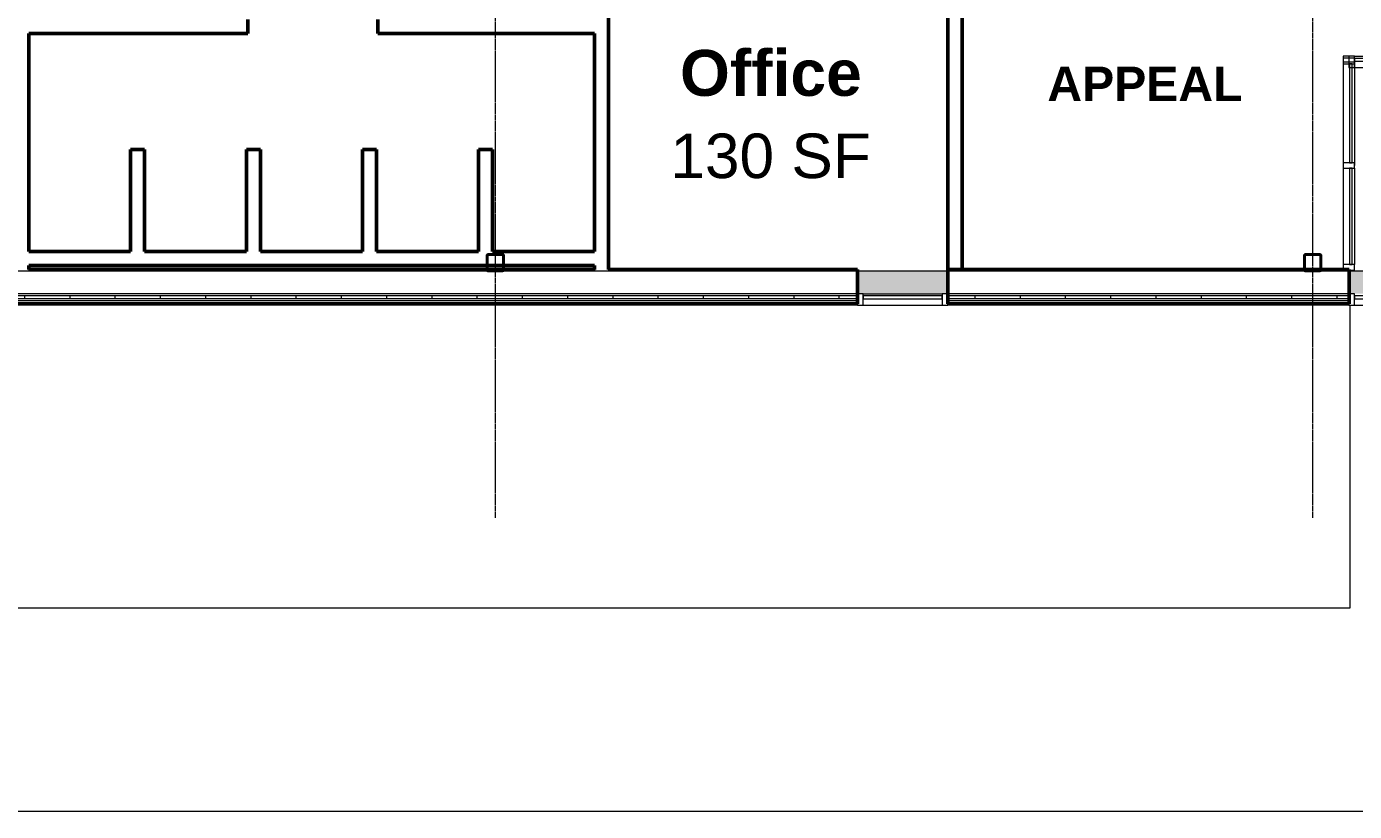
# Model space of a CAD drawing. Header units: inches. Extents: x 21836 to 26424, y -23174 to -20350.
# Drawn here: x 25520.6 to 25990.1, y -22952.1 to -22674.6 of the extents above; entities that cross this region are included whole.
import ezdxf

# ---------------------------------------------------------------- set-up
doc = ezdxf.new("R2010")
doc.units = ezdxf.units.IN
doc.header["$MEASUREMENT"] = 0
doc.linetypes.add('Grid Line 1_2_', pattern=[0.875, 0.5, -0.125, 0.125, -0.125])
for name, color, linetype, lineweight in [('A-DETL', 90, 'Continuous', 9), ('A-GLAZ-CURT', 52, 'Continuous', 9), ('A-GLAZ-CWMG', 51, 'Continuous', 9), ('A-WALL', 113, 'Continuous', 13), ('A-WALL-PATT', 111, 'Continuous', 50), ('G-ANNO-TEXT', 231, 'Continuous', 9), ('I-WALL', 2, 'Continuous', 13), ('L-SITE-WALL', 31, 'Continuous', 13), ('M-AREA-IDEN', 171, 'Continuous', 9), ('S-BEAM', 12, 'Continuous', 9), ('S-COLS', 52, 'Continuous', 9), ('S-GRID', 1, 'Continuous', 9)]:
    doc.layers.add(name, color=color, linetype=linetype, lineweight=lineweight)
doc.styles.add('Arial_2', font='arial.ttf', dxfattribs={"height": 15.736527})
doc.styles.add('Arial_B', font='arialbd.ttf', dxfattribs={"height": 12.177074})
doc.styles.add('Arial_B_1', font='arialbd.ttf', dxfattribs={"height": 16.236099})
pattern_1 = [(0, (0, 0), (0, 16), []), (90, (0, 0), (-16, 1e-15), [])]

# ---------------------------------------------------------------- blocks, each defined once
blk = doc.blocks.new('HSS-Hollow Structural Section-Column - HSS6X6X1_4-V9-First Floor Plan')
at = {"layer": 'S-COLS', "lineweight": 30}
for p, q in [((-3, 2.534), (-3, -2.534)), ((-2.767, -2.534), (-2.767, 2.534)), ((2.534, 3), (-2.534, 3)), ((-2.534, 2.767), (2.534, 2.767)), ((2.767, 2.534), (2.767, -2.534)), ((3, -2.534), (3, 2.534)), ((2.534, -2.767), (-2.534, -2.767)), ((-2.534, -3), (2.534, -3))]:
    blk.add_line(p, q, dxfattribs=at)
for centre, radius, start, end in [((-2.534, 2.534), 0.466, 90, 180), ((-2.534, 2.534), 0.233, 90, 180), ((2.534, 2.534), 0.466, 360, 90), ((2.534, 2.534), 0.233, 0, 90), ((-2.534, -2.534), 0.466, 180, 270), ((-2.534, -2.534), 0.233, 180, 270), ((2.534, -2.534), 0.466, 270, 360), ((2.534, -2.534), 0.233, 270, 360)]:
    blk.add_arc(centre, radius, start, end, dxfattribs=at)
blk = doc.blocks.new('HSS-Hollow Structural Section-Column - HSS6X6X1_4-V10-First Floor Plan')
at = {"layer": 'S-COLS'}
h = blk.add_hatch(dxfattribs=at)
h.set_pattern_fill('FP_8', color=256, style=0, pattern_type=2)
h.set_pattern_definition([(225, (25975.39, -22758.053), (12.6713535, -12.6713535), []), (225, (25975.39, -22777.253), (12.6713535, -12.6713535), [])])
h.paths.add_polyline_path([(-2.53, 3), (-2.86, 2.86), (-3, 2.53), (-3, -2.53), (-2.86, -2.86), (-2.53, -3), (2.53, -3), (2.86, -2.86), (3, -2.53), (3, 2.53), (2.86, 2.86), (2.53, 3)], flags=0)
h.paths.add_polyline_path([(-2.53, 2.77), (2.53, 2.77), (2.7, 2.7), (2.77, 2.53), (2.77, -2.53), (2.7, -2.7), (2.53, -2.77), (-2.53, -2.77), (-2.7, -2.7), (-2.77, -2.53), (-2.77, 2.53), (-2.7, 2.7)], flags=0)
at = {"layer": 'S-COLS', "lineweight": 30}
for p, q in [((-3, 2.53), (-3, -2.53)), ((-2.77, -2.53), (-2.77, 2.53)), ((2.53, 3), (-2.53, 3)), ((-2.53, 2.77), (2.53, 2.77)), ((2.77, 2.53), (2.77, -2.53)), ((3, -2.53), (3, 2.53)), ((2.53, -2.77), (-2.53, -2.77)), ((-2.53, -3), (2.53, -3))]:
    blk.add_line(p, q, dxfattribs=at)
for centre, radius, start, end in [((-2.53, 2.53), 0.466, 90, 180), ((-2.53, 2.53), 0.233, 90, 180), ((2.53, 2.53), 0.466, 360, 90), ((2.53, 2.53), 0.233, 0, 90), ((-2.53, -2.53), 0.466, 180, 270), ((-2.53, -2.53), 0.233, 180, 270), ((2.53, -2.53), 0.466, 270, 360), ((2.53, -2.53), 0.233, 270, 360)]:
    blk.add_arc(centre, radius, start, end, dxfattribs=at)
blk = doc.blocks.new('Girt_C - 8_D-707918-First Floor Plan')
at = {"layer": 'S-BEAM'}
h = blk.add_hatch(color=256, dxfattribs=at)
h.paths.add_polyline_path([(26266.27, -22761.24), (26266.27, -22761.05), (25988.26, -22761.09), (25988.26, -22761.24), (26260.19, -22761.24)], flags=0)
h.paths.add_polyline_path([(25846.39, -22761.24), (25846.39, -22761.05), (25814.39, -22761.1), (25814.39, -22761.24)], flags=0)
h.paths.add_polyline_path([(24973.89, -22761.24), (24973.89, -22761.05), (24630.89, -22761.08), (24630.89, -22761.24), (24843.31, -22761.24)], flags=0)
h.paths.add_polyline_path([(25046.89, -22761.24), (25046.89, -22761.05), (24978.89, -22761.08), (24978.89, -22761.24), (24981.55, -22761.24)], flags=0)
h = blk.add_hatch(color=256, dxfattribs=at)
h.paths.add_polyline_path([(26225.64, -22768.87), (26266.27, -22768.87), (26266.27, -22761.24), (25988.26, -22761.24), (25988.26, -22768.87), (26087.4, -22768.87)], flags=0)
h.paths.add_polyline_path([(25846.39, -22768.87), (25846.39, -22761.24), (25814.39, -22761.24), (25814.39, -22768.87)], flags=0)
h.paths.add_polyline_path([(25046.89, -22768.87), (25046.89, -22761.24), (24978.89, -22761.24), (24978.89, -22768.87), (24981.55, -22768.87)], flags=0)
h.paths.add_polyline_path([(24973.89, -22768.87), (24973.89, -22761.24), (24630.89, -22761.24), (24630.89, -22768.87), (24843.31, -22768.87)], flags=0)
h = blk.add_hatch(color=256, dxfattribs=at)
h.paths.add_polyline_path([(26212.59, -22769.05), (26266.27, -22769.03), (26266.27, -22768.87), (25988.26, -22768.88), (25988.26, -22769.05), (26182.74, -22769.05)], flags=0)
h.paths.add_polyline_path([(25844.39, -22769.05), (25846.39, -22769.03), (25846.39, -22768.87), (25814.39, -22768.89), (25814.39, -22769.05), (25816.39, -22769.05)], flags=0)
h.paths.add_polyline_path([(24978.89, -22769.05), (25046.89, -22769.01), (25046.89, -22768.87), (24978.89, -22768.87), (24978.89, -22769.05)], flags=0)
h.paths.add_polyline_path([(24973.89, -22769.05), (24973.89, -22768.87), (24630.89, -22768.87), (24630.89, -22769.05), (24843.31, -22769.05)], flags=0)
for p, q in [((25846.39, -22761.05), (25814.39, -22761.05)), ((26261.86, -22761.05), (25988.26, -22761.05)), ((25816.39, -22769.05), (25844.39, -22769.05))]:
    blk.add_line(p, q, dxfattribs=at)
blk = doc.blocks.new('System Panel - Glazed-706159-First Floor Plan')
at = {"layer": 'A-GLAZ-CURT', "lineweight": 13}
for p, q in [((14, -0.25), (-14, -0.25)), ((-14, -0.25), (-14, -1.25)), ((-14, -1.25), (14, -1.25)), ((14, -1.25), (14, -0.25))]:
    blk.add_line(p, q, dxfattribs=at)
at = {"layer": 'A-GLAZ-CURT'}
for p, q in [((-14, -1.25), (-14, -0.25)), ((14, -0.25), (-14, -0.25)), ((-14, -1.25), (14, -1.25)), ((14, -0.25), (14, -1.25))]:
    blk.add_line(p, q, dxfattribs=at)
blk = doc.blocks.new('Rectangular Mullion - Rectangular Mullion 1-592574-First Floor Plan')
at = {"layer": 'A-GLAZ-CWMG', "lineweight": 20}
for p, q in [((-2, 2), (0, 2)), ((-2, -2), (-2, 2)), ((0, 2), (0, -2)), ((0, -2), (-2, -2))]:
    blk.add_line(p, q, dxfattribs=at)
blk = doc.blocks.new('Rectangular Mullion - Rectangular Mullion 1-706120-First Floor Plan')
at = {"layer": 'A-GLAZ-CWMG'}
blk.add_line((25816.39, -22773.05), (25844.39, -22773.05), dxfattribs=at)
blk = doc.blocks.new('System Panel - Glazed-608322-First Floor Plan')
at = {"layer": 'A-GLAZ-CURT', "lineweight": 13}
for p, q in [((9.53, -0.25), (-9.53, -0.25)), ((-9.53, -0.25), (-9.53, -1.25)), ((-9.53, -1.25), (9.53, -1.25)), ((9.53, -1.25), (9.53, -0.25))]:
    blk.add_line(p, q, dxfattribs=at)
at = {"layer": 'A-GLAZ-CURT'}
for p, q in [((-9.53, -1.25), (-9.53, -0.25)), ((9.53, -0.25), (-9.53, -0.25)), ((-9.53, -1.25), (9.53, -1.25)), ((9.53, -0.25), (9.53, -1.25))]:
    blk.add_line(p, q, dxfattribs=at)
blk = doc.blocks.new('Rectangular Mullion - Rectangular Mullion 1-601636-First Floor Plan')
at = {"layer": 'A-GLAZ-CWMG'}
blk.add_line((25990.14, -22773.05), (26009.2, -22773.05), dxfattribs=at)
blk = doc.blocks.new('System Panel - Glazed-V32-First Floor Plan')
at = {"layer": 'A-GLAZ-CURT', "lineweight": 13}
for p, q in [((9.53, -0.25), (-9.53, -0.25)), ((-9.53, -0.25), (-9.53, -1.25)), ((-9.53, -1.25), (9.53, -1.25)), ((9.53, -1.25), (9.53, -0.25))]:
    blk.add_line(p, q, dxfattribs=at)
at = {"layer": 'A-GLAZ-CURT'}
for p, q in [((-9.53, -1.25), (-9.53, -0.25)), ((9.53, -0.25), (-9.53, -0.25)), ((-9.53, -1.25), (9.53, -1.25)), ((9.53, -0.25), (9.53, -1.25))]:
    blk.add_line(p, q, dxfattribs=at)
blk = doc.blocks.new('Rectangular Mullion - Rectangular Mullion 1-V33-First Floor Plan')
at = {"layer": 'A-GLAZ-CWMG'}
for p, q in [((25990.14, -22685.05), (26009.2, -22685.05)), ((25990.14, -22689.05), (26009.2, -22689.05))]:
    blk.add_line(p, q, dxfattribs=at)
blk = doc.blocks.new('System Panel - Glazed-675465-First Floor Plan')
at = {"layer": 'A-GLAZ-CURT', "lineweight": 13}
for p, q in [((17, -0.25), (-17, -0.25)), ((-17, -0.25), (-17, -1.25)), ((-17, -1.25), (17, -1.25)), ((17, -1.25), (17, -0.25))]:
    blk.add_line(p, q, dxfattribs=at)
at = {"layer": 'A-GLAZ-CURT'}
for p, q in [((-17, -1.25), (-17, -0.25)), ((17, -0.25), (-17, -0.25)), ((-17, -1.25), (17, -1.25)), ((17, -0.25), (17, -1.25))]:
    blk.add_line(p, q, dxfattribs=at)
blk = doc.blocks.new('System Panel - Glazed-675521-First Floor Plan')
at = {"layer": 'A-GLAZ-CURT', "lineweight": 13}
for p, q in [((17.5, -0.25), (-17.5, -0.25)), ((-17.5, -0.25), (-17.5, -1.25)), ((-17.5, -1.25), (17.5, -1.25)), ((17.5, -1.25), (17.5, -0.25))]:
    blk.add_line(p, q, dxfattribs=at)
at = {"layer": 'A-GLAZ-CURT'}
for p, q in [((-17.5, -1.25), (-17.5, -0.25)), ((16.125, -0.25), (-17.5, -0.25)), ((-17.5, -1.25), (16.125, -1.25))]:
    blk.add_line(p, q, dxfattribs=at)
blk = doc.blocks.new('Rectangular Mullion - Rectangular Mullion 1-V34-First Floor Plan')
at = {"layer": 'A-GLAZ-CWMG'}
for p, q in [((25986.14, -22724.68), (25986.14, -22758.68)), ((25990.14, -22724.68), (25990.14, -22758.68))]:
    blk.add_line(p, q, dxfattribs=at)
blk = doc.blocks.new('Rectangular Mullion - Rectangular Mullion 1-V35-First Floor Plan')
at = {"layer": 'A-GLAZ-CWMG'}
for p, q in [((25986.14, -22687.68), (25986.14, -22722.68)), ((25990.14, -22686.68), (25990.14, -22686.8)), ((25990.14, -22686.8), (25990.14, -22687.05)), ((25990.14, -22687.05), (25990.14, -22687.68)), ((25990.14, -22687.68), (25990.14, -22689.05)), ((25990.14, -22689.05), (25990.14, -22722.68)), ((25990.14, -22722.68), (25990.14, -22723.68))]:
    blk.add_line(p, q, dxfattribs=at)
blk = doc.blocks.new('Rectangular Mullion - Rectangular Mullion 1-675467-First Floor Plan')
at = {"layer": 'A-GLAZ-CWMG', "lineweight": 20}
for p, q in [((-2, 2), (0, 2)), ((-2, -2), (-2, 2)), ((0, 2), (0, -2)), ((0, -2), (-2, -2))]:
    blk.add_line(p, q, dxfattribs=at)
blk = doc.blocks.new('Rectangular Mullion - Rectangular Mullion 1-675468-First Floor Plan')
at = {"layer": 'A-GLAZ-CWMG', "lineweight": 20}
for p, q in [((0, 2), (-2, 2)), ((-2, 2), (-2, -2)), ((0, -2), (0, 2)), ((-2, -2), (0, -2))]:
    blk.add_line(p, q, dxfattribs=at)
blk = doc.blocks.new('Rectangular Mullion - Rectangular Mullion 1-675464-First Floor Plan')
at = {"layer": 'A-GLAZ-CWMG', "lineweight": 20}
for p, q in [((-1, 2), (1, 2)), ((-1, -2), (-1, 2)), ((1, 2), (1, -2)), ((1, -2), (-1, -2))]:
    blk.add_line(p, q, dxfattribs=at)
blk = doc.blocks.new('Rectangular Mullion - Rectangular Mullion 1-706162-First Floor Plan')
at = {"layer": 'A-GLAZ-CWMG', "lineweight": 20}
for p, q in [((0, 2), (-2, 2)), ((-2, 2), (-2, -2)), ((0, -2), (0, 2)), ((-2, -2), (0, -2))]:
    blk.add_line(p, q, dxfattribs=at)

msp = doc.modelspace()

# ---------------------------------------------------------------- hatches: boundary and pattern name
at = {"layer": 'A-WALL-PATT', "lineweight": 9}
h = msp.add_hatch(dxfattribs=at)
h.set_pattern_fill('FP_10', color=256, style=0, pattern_type=2)
h.set_pattern_definition(pattern_1)
h.paths.add_polyline_path([(25327.13, -22770.8), (25671.89, -22770.8), (25671.89, -22769.8), (25046.89, -22769.8), (25046.89, -22770.8), (25258.01, -22770.8)], flags=0)
h = msp.add_hatch(dxfattribs=at)
h.set_pattern_fill('FP_10', color=256, style=0, pattern_type=2)
h.set_pattern_definition(pattern_1)
h.paths.add_polyline_path([(25814.39, -22770.8), (25814.39, -22769.8), (25671.89, -22769.8), (25671.89, -22770.8), (25810.94, -22770.8)], flags=0)
h.paths.add_polyline_path([(25988.26, -22770.8), (25988.26, -22769.8), (25846.39, -22769.8), (25846.39, -22770.8), (25949.17, -22770.8)], flags=0)

# ---------------------------------------------------------------- linework, layer by layer
at = {"layer": 'A-DETL'}
for p, q in [((25988.68, -22880.07), (25988.68, -22773.05)), ((24661.39, -22880.07), (25988.68, -22880.07)), ((26277.87, -22952.07), (21940.44, -22952.07))]:
    msp.add_line(p, q, dxfattribs=at)
at = {"layer": 'A-WALL'}
for p, q in [((25683.86, -22761.05), (25399.92, -22761.05)), ((25521.39, -22760.43), (25521.39, -22761.05)), ((25814.39, -22761.05), (25688.92, -22761.05)), ((25721.39, -22760.43), (25721.39, -22761.05)), ((25726.39, -22760.43), (25726.39, -22761.05)), ((25972.86, -22761.05), (25846.39, -22761.05)), ((25988.26, -22761.05), (25977.92, -22761.05)), ((25814.39, -22769.05), (25046.89, -22769.05)), ((25814.39, -22769.8), (25046.89, -22769.8)), ((25988.26, -22769.05), (25846.39, -22769.05)), ((25988.26, -22769.8), (25846.39, -22769.8)), ((25814.39, -22770.8), (25046.89, -22770.8)), ((25814.39, -22771.55), (25046.89, -22771.55)), ((25988.26, -22770.8), (25846.39, -22770.8)), ((25988.26, -22771.55), (25846.39, -22771.55))]:
    msp.add_line(p, q, dxfattribs=at)
at = {"layer": 'I-WALL', "lineweight": 50}
for p, q in [((25851.39, -22760.43), (25851.39, -22602.66)), ((25726.39, -22760.43), (25726.39, -22607.66)), ((25846.39, -22607.66), (25846.39, -22760.43)), ((25598.89, -22677.05), (25598.89, -22672.05)), ((25644.89, -22672.05), (25644.89, -22677.05)), ((25521.39, -22754.05), (25521.39, -22677.05)), ((25521.39, -22677.05), (25598.89, -22677.05)), ((25644.89, -22677.05), (25721.39, -22677.05)), ((25721.39, -22677.05), (25721.39, -22754.05)), ((25562.39, -22718.05), (25557.39, -22718.05)), ((25557.39, -22718.05), (25557.39, -22754.05)), ((25562.39, -22754.05), (25562.39, -22718.05)), ((25603.39, -22718.05), (25598.39, -22718.05)), ((25598.39, -22718.05), (25598.39, -22754.05)), ((25603.39, -22754.05), (25603.39, -22718.05)), ((25644.39, -22718.05), (25639.39, -22718.05)), ((25639.39, -22718.05), (25639.39, -22754.05)), ((25644.39, -22754.05), (25644.39, -22718.05)), ((25685.39, -22718.05), (25680.39, -22718.05)), ((25680.39, -22718.05), (25680.39, -22754.05)), ((25685.39, -22754.05), (25685.39, -22718.05)), ((25557.39, -22754.05), (25521.39, -22754.05)), ((25598.39, -22754.05), (25562.39, -22754.05)), ((25639.39, -22754.05), (25603.39, -22754.05)), ((25680.39, -22754.05), (25644.39, -22754.05)), ((25721.39, -22754.05), (25685.39, -22754.05)), ((25521.39, -22760.43), (25521.39, -22759.05)), ((25521.39, -22759.05), (25683.39, -22759.05)), ((25683.62, -22759.05), (25689.16, -22759.05)), ((25689.39, -22759.05), (25721.39, -22759.05)), ((25721.39, -22759.05), (25721.39, -22760.43))]:
    msp.add_line(p, q, dxfattribs=at)
at = {"layer": 'L-SITE-WALL', "lineweight": 50}
for p, q in [((25683.39, -22760.43), (25521.39, -22760.43)), ((25689.16, -22760.43), (25683.62, -22760.43)), ((25721.39, -22760.43), (25689.39, -22760.43)), ((25814.39, -22760.43), (25726.39, -22760.43)), ((25814.39, -22772.55), (25814.39, -22760.43)), ((25972.39, -22760.43), (25846.39, -22760.43)), ((25846.39, -22760.43), (25846.39, -22772.55)), ((25978.16, -22760.43), (25972.62, -22760.43)), ((25988.26, -22760.43), (25978.39, -22760.43)), ((25988.26, -22772.55), (25988.26, -22760.43)), ((25046.89, -22772.55), (25814.39, -22772.55)), ((25846.39, -22772.55), (25988.26, -22772.55))]:
    msp.add_line(p, q, dxfattribs=at)
at = {"layer": 'S-GRID', "linetype": 'Grid Line 1_2_'}
for p, q in [((25686.39, -22848.21), (25686.39, -20426.1)), ((25975.39, -22848.21), (25975.39, -20426.1))]:
    msp.add_line(p, q, dxfattribs=at)

# ---------------------------------------------------------------- block references
at = {"layer": 'A-GLAZ-CURT'}
for name, p, rotation in [('System Panel - Glazed-V32-First Floor Plan', (25999.67, -22687.05), 180), ('System Panel - Glazed-675521-First Floor Plan', (25988.14, -22705.18), 90), ('System Panel - Glazed-675465-First Floor Plan', (25988.14, -22741.68), 90), ('System Panel - Glazed-706159-First Floor Plan', (25830.39, -22771.05), 180), ('System Panel - Glazed-608322-First Floor Plan', (25999.67, -22771.05), 180)]:
    msp.add_blockref(name, p, dxfattribs=dict(at, rotation=rotation))
at = {"layer": 'A-GLAZ-CWMG', "extrusion": (0, 0, -1), "rotation": 90}
for name, p in [('Rectangular Mullion - Rectangular Mullion 1-675467-First Floor Plan', (-25988.14, -22685.05)), ('Rectangular Mullion - Rectangular Mullion 1-675464-First Floor Plan', (-25988.14, -22686.68)), ('Rectangular Mullion - Rectangular Mullion 1-675464-First Floor Plan', (-25988.14, -22723.68))]:
    msp.add_blockref(name, p, dxfattribs=at)
at = {"layer": 'A-GLAZ-CWMG', "extrusion": (0, 0, -1)}
for p in [(-25988.14, -22687.05), (-25814.39, -22771.05), (-25988.14, -22771.05)]:
    msp.add_blockref('Rectangular Mullion - Rectangular Mullion 1-592574-First Floor Plan', p, dxfattribs=at)
at = {"layer": 'A-GLAZ-CWMG'}
for name, p in [('Rectangular Mullion - Rectangular Mullion 1-V33-First Floor Plan', (0, 0)), ('Rectangular Mullion - Rectangular Mullion 1-V35-First Floor Plan', (0, 0)), ('Rectangular Mullion - Rectangular Mullion 1-V34-First Floor Plan', (0, 0)), ('Rectangular Mullion - Rectangular Mullion 1-706162-First Floor Plan', (25846.39, -22771.05)), ('Rectangular Mullion - Rectangular Mullion 1-706120-First Floor Plan', (0, 0)), ('Rectangular Mullion - Rectangular Mullion 1-601636-First Floor Plan', (0, 0))]:
    msp.add_blockref(name, p, dxfattribs=at)
at = {"layer": 'A-GLAZ-CWMG', "rotation": 270}
msp.add_blockref('Rectangular Mullion - Rectangular Mullion 1-675468-First Floor Plan', (25988.14, -22760.68), dxfattribs=at)
at = {"layer": 'S-BEAM'}
msp.add_blockref('Girt_C - 8_D-707918-First Floor Plan', (0, 0), dxfattribs=at)
at = {"layer": 'S-COLS', "rotation": 180}
for name, p in [('HSS-Hollow Structural Section-Column - HSS6X6X1_4-V9-First Floor Plan', (25686.39, -22758.05)), ('HSS-Hollow Structural Section-Column - HSS6X6X1_4-V10-First Floor Plan', (25975.39, -22758.05))]:
    msp.add_blockref(name, p, dxfattribs=at)

# ---------------------------------------------------------------- texts
at = {"layer": 'G-ANNO-TEXT', "color": 7, "insert": (25916.06, -22688.73), "char_height": 12.177, "width": 79.056, "attachment_point": 2, "line_spacing_factor": 0.938532, "style": 'Arial_B', "bg_fill": 3, "box_fill_scale": 1.25, "bg_fill_color": 0, "bg_fill_transparency": 0}
msp.add_mtext('APPEAL', dxfattribs=at)
at = {"layer": 'M-AREA-IDEN', "attachment_point": 2, "line_spacing_factor": 0.938532}
for s, insert, char_height, width, style in [('Office', (25783.81, -22682.82), 16.236, 74.688, 'Arial_B_1'), ('130 SF', (25783.7, -22712.39), 15.737, 84.48, 'Arial_2')]:
    msp.add_mtext(s, dxfattribs=dict(at, insert=insert, char_height=char_height, width=width, style=style))

doc.saveas('drawing.dxf')
